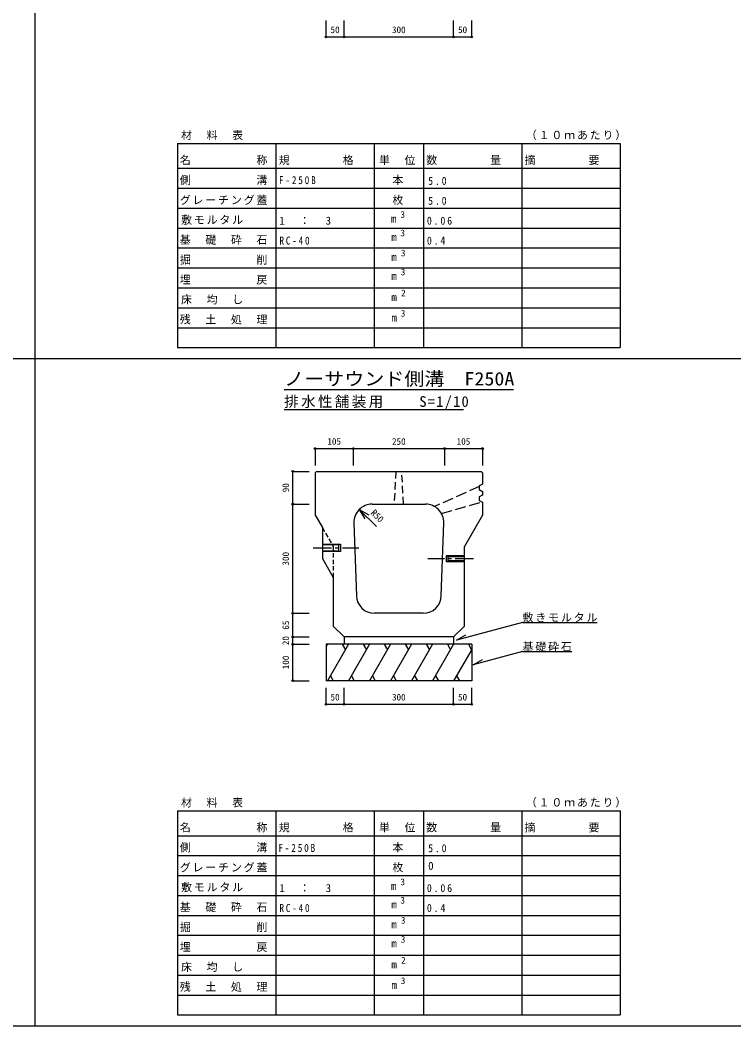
# Model space of a CAD drawing. Units: millimetres at full size, sheet at 1:10. Extents: x -5543 to 2457, y -2748 to 2952.
# Drawn here: x -3583 to -1623, y -2748 to 15 of the extents above; entities that cross this region are included whole.
import ezdxf
from ezdxf.enums import TextEntityAlignment as Align

# ---------------------------------------------------------------- set-up
doc = ezdxf.new("R2010")
doc.units = ezdxf.units.MM
doc.header["$LTSCALE"] = 10
doc.header["$PDMODE"] = 32
doc.header["$PDSIZE"] = 5
for name, pattern in [('CHAIN1', [8, 5, -1, 1, -1]), ('DASHED1', [1.8, 1.2, -0.6]), ('DASHED2', [3, 2, -1]), ('DASHED3', [4, 3, -1]), ('DOUBLE_CHAIN2', [12.8, 9, -1, 0.6, -0.6, 0.6, -1])]:
    doc.linetypes.add(name, pattern=pattern)
doc.layers.add('0-0_通り芯', color=7, linetype='Continuous')
doc.styles.add('ＭＳ ゴシック', font='')
doc.styles.get('ＭＳ ゴシック').set_extended_font_data('MS Gothic')

msp = doc.modelspace()

# ---------------------------------------------------------------- linework, layer by layer
at = {"layer": '0-0_通り芯', "color": 2}
for p, q in [((-3542.58, 2951.85), (-3542.58, -2748.15)), ((-5542.58, -2748.15), (2457.42, -2748.15))]:
    msp.add_line(p, q, dxfattribs=at)
at = {"layer": '0-0_通り芯', "color": 4}
for p, q in [((-2742.58, -31.48), (-2742.58, 13.52)), ((-2692.58, -31.48), (-2692.58, 13.52)), ((-2392.58, -31.48), (-2392.58, 13.52)), ((-2342.58, -31.48), (-2342.58, 13.52)), ((-2742.58, -31.48), (-2692.58, -31.48)), ((-2692.58, -31.48), (-2392.58, -31.48)), ((-2392.58, -31.48), (-2342.58, -31.48)), ((-5542.58, -914.82), (2457.42, -914.82)), ((-2772.58, -1162.3), (-2667.58, -1162.3)), ((-2772.58, -1162.3), (-2772.58, -1208.81)), ((-2667.58, -1162.3), (-2667.58, -1208.81)), ((-2667.58, -1162.3), (-2417.58, -1162.3)), ((-2417.58, -1162.3), (-2417.58, -1208.81)), ((-2417.58, -1162.3), (-2312.58, -1162.3)), ((-2312.58, -1162.3), (-2312.58, -1208.81)), ((-2833.58, -1314.82), (-2833.58, -1224.82)), ((-2833.58, -1224.82), (-2788.58, -1224.82)), ((-2833.58, -1614.82), (-2833.58, -1314.82)), ((-2833.58, -1314.82), (-2788.58, -1314.82)), ((-2651.24, -1329.46), (-2625.26, -1344.46)), ((-2651.24, -1329.46), (-2636.24, -1355.44)), ((-2604.24, -1376.47), (-2651.24, -1329.46)), ((-2833.58, -1679.82), (-2833.58, -1614.82)), ((-2833.58, -1614.82), (-2788.58, -1614.82)), ((-2833.58, -1699.82), (-2833.58, -1679.82)), ((-2833.58, -1679.82), (-2788.58, -1679.82)), ((-2833.58, -1799.82), (-2833.58, -1699.82)), ((-2833.58, -1699.82), (-2788.58, -1699.82)), ((-2833.58, -1799.82), (-2788.58, -1799.82)), ((-2742.58, -1864.82), (-2742.58, -1819.82)), ((-2692.58, -1864.82), (-2692.58, -1819.82)), ((-2392.58, -1864.82), (-2392.58, -1819.82)), ((-2342.58, -1864.82), (-2342.58, -1819.82)), ((-2742.58, -1864.82), (-2692.58, -1864.82)), ((-2692.58, -1864.82), (-2392.58, -1864.82)), ((-2392.58, -1864.82), (-2342.58, -1864.82))]:
    msp.add_line(p, q, dxfattribs=at)
at = {"layer": '0-0_通り芯'}
for p, q in [((-3150.08, -323.94), (-1935.08, -323.94)), ((-3150.08, -323.94), (-3150.08, -447.06)), ((-2880.08, -323.94), (-2880.08, -447.06)), ((-2610.08, -323.94), (-2610.08, -447.06)), ((-2475.08, -323.94), (-2475.08, -447.06)), ((-2205.08, -323.94), (-2205.08, -447.06)), ((-1935.08, -323.94), (-1935.08, -447.06)), ((-3150.08, -392.34), (-1935.08, -392.34)), ((-3150.08, -447.06), (-1935.08, -447.06)), ((-3150.08, -447.06), (-3150.08, -884.82)), ((-2880.08, -447.06), (-2880.08, -884.82)), ((-2610.08, -447.06), (-2610.08, -884.82)), ((-2475.08, -447.06), (-2475.08, -884.82)), ((-2205.08, -447.06), (-2205.08, -884.82)), ((-1935.08, -447.06), (-1935.08, -884.82)), ((-3150.08, -501.78), (-1935.08, -501.78)), ((-3150.08, -556.5), (-1935.08, -556.5)), ((-3150.08, -611.22), (-1935.08, -611.22)), ((-3150.08, -665.94), (-1935.08, -665.94)), ((-3150.08, -720.66), (-1935.08, -720.66)), ((-3150.08, -775.38), (-1935.08, -775.38)), ((-3150.08, -830.1), (-1935.08, -830.1)), ((-3150.08, -884.82), (-1935.08, -884.82)), ((-3064.58, -884.82), (-2155.58, -884.82)), ((-2857.58, -999.82), (-2227.58, -999.82)), ((-2857.58, -1054.82), (-2365.08, -1054.82)), ((-2202.81, -1640.04), (-2384.32, -1688.68)), ((-2202.81, -1640.04), (-1997.81, -1640.04)), ((-2692.58, -1679.82), (-2692.58, -1699.82)), ((-2392.58, -1679.82), (-2392.58, -1699.82)), ((-2384.32, -1688.68), (-2358.34, -1673.68)), ((-2742.58, -1699.82), (-2742.58, -1799.82)), ((-2342.58, -1699.82), (-2742.58, -1699.82)), ((-2738.53, -1699.82), (-2742.58, -1706.83)), ((-2680.8, -1699.82), (-2738.53, -1799.82)), ((-2698.1, -1699.82), (-2689.45, -1714.8)), ((-2623.06, -1699.82), (-2680.8, -1799.82)), ((-2640.37, -1699.82), (-2631.71, -1714.8)), ((-2565.33, -1699.82), (-2623.06, -1799.82)), ((-2582.63, -1699.82), (-2573.98, -1714.8)), ((-2507.59, -1699.82), (-2565.33, -1799.82)), ((-2524.9, -1699.82), (-2516.24, -1714.8)), ((-2449.86, -1699.82), (-2507.59, -1799.82)), ((-2467.16, -1699.82), (-2458.51, -1714.8)), ((-2392.12, -1699.82), (-2449.86, -1799.82)), ((-2409.43, -1699.82), (-2400.77, -1714.8)), ((-2351.69, -1699.82), (-2343.04, -1714.8)), ((-2342.58, -1699.82), (-2342.58, -1799.82)), ((-2342.58, -1714.01), (-2392.12, -1799.82)), ((-2202.81, -1719.85), (-2067.81, -1719.85)), ((-2730.61, -1786.1), (-2722.69, -1799.82)), ((-2672.88, -1786.1), (-2664.96, -1799.82)), ((-2615.14, -1786.1), (-2607.22, -1799.82)), ((-2557.41, -1786.1), (-2549.49, -1799.82)), ((-2499.67, -1786.1), (-2491.75, -1799.82)), ((-2441.94, -1786.1), (-2434.02, -1799.82)), ((-2384.2, -1786.1), (-2376.28, -1799.82)), ((-2342.58, -1799.82), (-2742.58, -1799.82)), ((-3150.08, -2157.27), (-1935.08, -2157.27)), ((-3150.08, -2157.27), (-3150.08, -2280.39)), ((-2880.08, -2157.27), (-2880.08, -2280.39)), ((-2610.08, -2157.27), (-2610.08, -2280.39)), ((-2475.08, -2157.27), (-2475.08, -2280.39)), ((-2205.08, -2157.27), (-2205.08, -2280.39)), ((-1935.08, -2157.27), (-1935.08, -2280.39)), ((-3150.08, -2225.67), (-1935.08, -2225.67)), ((-3150.08, -2280.39), (-1935.08, -2280.39)), ((-3150.08, -2280.39), (-3150.08, -2718.15)), ((-2880.08, -2280.39), (-2880.08, -2718.15)), ((-2610.08, -2280.39), (-2610.08, -2718.15)), ((-2475.08, -2280.39), (-2475.08, -2718.15)), ((-2205.08, -2280.39), (-2205.08, -2718.15)), ((-1935.08, -2280.39), (-1935.08, -2718.15)), ((-3150.08, -2335.11), (-1935.08, -2335.11)), ((-3150.08, -2389.83), (-1935.08, -2389.83)), ((-3150.08, -2444.55), (-1935.08, -2444.55)), ((-3150.08, -2499.27), (-1935.08, -2499.27)), ((-3150.08, -2553.99), (-1935.08, -2553.99)), ((-3150.08, -2608.71), (-1935.08, -2608.71)), ((-3150.08, -2663.43), (-1935.08, -2663.43)), ((-3150.08, -2718.15), (-1935.08, -2718.15)), ((-3064.58, -2718.15), (-2155.58, -2718.15))]:
    msp.add_line(p, q, dxfattribs=at)
at = {"layer": '0-0_通り芯', "color": 4, "linetype": 'DOUBLE_CHAIN2'}
msp.add_line((-5542.58, -914.82), (2457.42, -914.82), dxfattribs=at)
at = {"layer": '0-0_通り芯', "color": 3}
for p, q in [((-2772.58, -1228.82), (-2768.58, -1224.82)), ((-2768.58, -1224.82), (-2316.58, -1224.82)), ((-2312.58, -1228.82), (-2316.58, -1224.82)), ((-2312.58, -1228.82), (-2312.58, -1259.82)), ((-2312.58, -1279.82), (-2312.58, -1289.82)), ((-2615.89, -1314.82), (-2469.28, -1314.82)), ((-2312.58, -1344.82), (-2362.58, -1431.42)), ((-2752.58, -1379.46), (-2752.58, -1464.46)), ((-2665.86, -1366.48), (-2659.19, -1566.48)), ((-2425.97, -1566.48), (-2419.3, -1366.48)), ((-2362.58, -1649.82), (-2362.58, -1431.42)), ((-2752.58, -1464.46), (-2722.58, -1516.42)), ((-2722.58, -1516.42), (-2722.58, -1649.82)), ((-2475.94, -1614.82), (-2609.22, -1614.82)), ((-2692.58, -1679.82), (-2722.58, -1649.82)), ((-2392.58, -1679.82), (-2362.58, -1649.82)), ((-2392.58, -1679.82), (-2692.58, -1679.82))]:
    msp.add_line(p, q, dxfattribs=at)
at = {"layer": '0-0_通り芯', "color": 3, "linetype": 'DASHED2'}
for p, q in [((-2550.58, -1224.82), (-2555.58, -1314.82)), ((-2529.58, -1314.82), (-2534.58, -1224.82))]:
    msp.add_line(p, q, dxfattribs=at)
at = {"layer": '0-0_通り芯', "color": 3, "linetype": 'DASHED3'}
for p, q in [((-2321.58, -1266.41), (-2444.78, -1321.42)), ((-2425.67, -1340.98), (-2314.67, -1308.66))]:
    msp.add_line(p, q, dxfattribs=at)
at = {"layer": '0-0_通り芯', "color": 3, "linetype": 'DASHED1'}
for p, q in [((-2752.58, -1379.46), (-2722.58, -1431.42)), ((-2722.58, -1431.42), (-2722.58, -1516.42))]:
    msp.add_line(p, q, dxfattribs=at)
at = {"layer": '0-0_通り芯', "linetype": 'CHAIN1'}
for p, q in [((-2777.58, -1434.82), (-2652.58, -1434.82)), ((-2337.58, -1464.82), (-2462.58, -1464.82))]:
    msp.add_line(p, q, dxfattribs=at)
at = {"layer": '0-0_通り芯', "color": 3}
for points in [[(-2772.58, -1228.82), (-2772.58, -1344.82), (-2752.58, -1379.46)], [(-2312.58, -1259.82), (-2321.58, -1264.82), (-2321.58, -1274.82), (-2312.58, -1279.82)], [(-2312.58, -1289.82), (-2321.58, -1294.82), (-2321.58, -1304.82), (-2312.58, -1309.82), (-2312.58, -1344.82)]]:
    msp.add_lwpolyline(points, dxfattribs=at)
at = {"layer": '0-0_通り芯'}
for points in [[(-2752.58, -1424.82), (-2702.58, -1424.82), (-2702.58, -1444.82), (-2752.58, -1444.82)], [(-2752.58, -1442.82), (-2707.58, -1442.82), (-2707.58, -1426.82), (-2752.58, -1426.82)], [(-2362.58, -1456.82), (-2412.58, -1456.82), (-2412.58, -1472.82), (-2362.58, -1472.82)], [(-2362.58, -1470.82), (-2407.58, -1470.82), (-2407.58, -1458.82), (-2362.58, -1458.82)], [(-2202.81, -1719.85), (-2338.69, -1756.26), (-2312.71, -1741.26)]]:
    msp.add_lwpolyline(points, dxfattribs=at)
at = {"layer": '0-0_通り芯', "color": 3}
for centre, start, end in [((-2615.89, -1364.82), 90, 181.90915), ((-2469.28, -1364.82), 358.09085, 90), ((-2609.22, -1564.82), 181.90915, 270), ((-2475.94, -1564.82), 270, 358.09085)]:
    msp.add_arc(centre, 50, start, end, dxfattribs=at)
at = {"layer": '0-0_通り芯', "color": 4}
for p in [(-2742.58, -31.48), (-2692.58, -31.48), (-2392.58, -31.48), (-2342.58, -31.48), (-2772.58, -1162.3), (-2667.58, -1162.3), (-2417.58, -1162.3), (-2312.58, -1162.3), (-2833.58, -1224.82), (-2833.58, -1314.82), (-2833.58, -1614.82), (-2833.58, -1679.82), (-2833.58, -1699.82), (-2833.58, -1799.82), (-2742.58, -1864.82), (-2692.58, -1864.82), (-2392.58, -1864.82), (-2342.58, -1864.82)]:
    msp.add_point(p, dxfattribs=at)

# ---------------------------------------------------------------- texts
at = {"layer": '0-0_通り芯', "color": 4, "style": 'ＭＳ ゴシック'}
for s, p in [('50', (-2730.08, -26.48)), ('300', (-2561.33, -26.48)), ('50', (-2380.08, -26.48)), ('3', (-2538.06, -533.88)), ('3', (-2538.06, -584.49)), ('3', (-2536.89, -639.56)), ('3', (-2537.16, -691.81)), ('2', (-2536.26, -749.34)), ('3', (-2537.16, -805.43)), ('105', (-2738.83, -1157.3)), ('250', (-2561.33, -1157.3)), ('105', (-2383.83, -1157.3)), ('50', (-2730.08, -1859.82)), ('300', (-2561.33, -1859.82)), ('50', (-2380.08, -1859.82)), ('3', (-2538.06, -2367.21)), ('3', (-2538.06, -2417.83)), ('3', (-2536.89, -2472.89)), ('3', (-2537.16, -2525.15)), ('2', (-2536.26, -2582.67)), ('3', (-2537.16, -2638.76))]:
    msp.add_text(s, height=18.33, dxfattribs=at).set_placement(p, align=Align.BOTTOM_LEFT)
at = {"layer": '0-0_通り芯', "style": 'ＭＳ ゴシック'}
for s, p in [('m', (-2564.16, -548.24)), ('m', (-2563.26, -598.86)), ('m', (-2563.26, -653.58)), ('m', (-2563.26, -705.56)), ('m', (-2563.17, -763.7)), ('m', (-2562.99, -819.79)), ('0', (-2462.08, -2326.17)), ('m', (-2564.16, -2381.58)), ('m', (-2563.26, -2432.19)), ('m', (-2563.26, -2486.91)), ('m', (-2563.26, -2538.9)), ('m', (-2563.17, -2597.04)), ('m', (-2562.99, -2653.12))]:
    msp.add_text(s, height=21.99, dxfattribs=at).set_placement(p, align=Align.BOTTOM_LEFT)
at = {"layer": '0-0_通り芯', "color": 3, "style": 'ＭＳ ゴシック', "width": 1.1}
msp.add_text('ノーサウンド側溝\u3000F250A', height=36.66, dxfattribs=at).set_placement((-2857.58, -999.82), align=Align.BOTTOM_LEFT)
at = {"layer": '0-0_通り芯', "color": 4, "style": 'ＭＳ ゴシック'}
for s, rotation, p in [('90', 90, (-2838.58, -1282.32)), ('R50', 315, (-2625.26, -1344.46)), ('300', 90, (-2838.58, -1483.57)), ('65', 90, (-2838.58, -1659.82)), ('20', 90, (-2838.58, -1702.32)), ('100', 90, (-2838.58, -1768.57))]:
    msp.add_text(s, height=18.33, rotation=rotation, dxfattribs=at).set_placement(p, align=Align.BOTTOM_LEFT)
at = {"layer": '0-0_通り芯', "attachment_point": 7, "style": 'ＭＳ ゴシック'}
for s, insert, char_height in [('\\T1.17;材\u3000料\u3000表', (-3140.58, -315), 21.99), ('\\T1.17;（１０ｍあたり）', (-2193.83, -315), 21.99), ('\\T1.17;名\u3000\u3000\u3000\u3000\u3000称', (-3144.08, -383.4), 21.99), ('\\T1.17;規\u3000\u3000\u3000\u3000格', (-2872.33, -383.4), 21.99), ('\\T1.17;単\u3000位', (-2597.08, -383.4), 21.99), ('\\T1.17;数\u3000\u3000\u3000\u3000量', (-2467.33, -383.4), 21.99), ('\\T1.17;摘\u3000\u3000\u3000\u3000要', (-2197.33, -383.4), 21.99), ('\\T1.17;側\u3000\u3000\u3000\u3000\u3000溝', (-3144.08, -438.12), 21.99), ('\\T1.39;\\W0.85;F-250B', (-2871.84, -436.16), 21.99), ('\\T1.17;\u3000本', (-2595.33, -438.12), 21.99), ('\\T1.38;\\W0.9;5.0', (-2462.08, -438.12), 21.99), ('\\T1.17;グレーチング蓋', (-3144.08, -492.84), 21.99), ('\\T1.17;\u3000枚', (-2595.33, -492.84), 21.99), ('\\T1.38;\\W0.9;5.0', (-2462.08, -492.84), 21.99), ('\\T1.17;敷モルタル', (-3140.58, -547.56), 21.99), ('\\T1.21;1\u3000：\u30003', (-2870.58, -547.56), 21.99), ('\\T1.38;\\W0.9;0.06', (-2465.58, -547.56), 21.99), ('\\T1.17;基\u3000礎\u3000砕\u3000石', (-3144.08, -602.28), 21.99), ('\\T1.38;\\W0.85;RC-40', (-2870.58, -602.28), 21.99), ('\\T1.38;\\W0.9;0.4', (-2465.58, -602.28), 21.99), ('\\T1.17;掘\u3000\u3000\u3000\u3000\u3000削', (-3144.08, -657), 21.99), ('\\T1.17;埋\u3000\u3000\u3000\u3000\u3000戻', (-3144.08, -711.72), 21.99), ('\\T1.17;床\u3000均\u3000し', (-3140.58, -766.44), 21.99), ('\\T1.17;残\u3000土\u3000処\u3000理', (-3144.08, -821.16), 21.99), ('\\T1.16;排水性舗装用\u3000\u3000S=1/10', (-2857.58, -1054.82), 29.33), ('\\T1.17;敷きモルタル', (-2202.81, -1640.04), 21.99), ('\\T1.17;基礎砕石', (-2202.81, -1719.85), 21.99), ('\\T1.17;材\u3000料\u3000表', (-3140.58, -2148.33), 21.99), ('\\T1.17;（１０ｍあたり）', (-2193.83, -2148.33), 21.99), ('\\T1.17;名\u3000\u3000\u3000\u3000\u3000称', (-3144.08, -2216.73), 21.99), ('\\T1.17;規\u3000\u3000\u3000\u3000格', (-2872.33, -2216.73), 21.99), ('\\T1.17;単\u3000位', (-2597.08, -2216.73), 21.99), ('\\T1.17;数\u3000\u3000\u3000\u3000量', (-2467.33, -2216.73), 21.99), ('\\T1.17;摘\u3000\u3000\u3000\u3000要', (-2197.33, -2216.73), 21.99), ('\\T1.17;側\u3000\u3000\u3000\u3000\u3000溝', (-3144.08, -2271.45), 21.99), ('\\T1.39;\\W0.85;F-250B', (-2873.33, -2270.66), 21.99), ('\\T1.17;\u3000本', (-2595.33, -2271.45), 21.99), ('\\T1.38;\\W0.9;5.0', (-2462.08, -2271.45), 21.99), ('\\T1.17;グレーチング蓋', (-3144.08, -2326.17), 21.99), ('\\T1.17;\u3000枚', (-2595.33, -2326.17), 21.99), ('\\T1.17;敷モルタル', (-3140.58, -2380.89), 21.99), ('\\T1.21;1\u3000：\u30003', (-2870.58, -2380.89), 21.99), ('\\T1.38;\\W0.9;0.06', (-2465.58, -2380.89), 21.99), ('\\T1.17;基\u3000礎\u3000砕\u3000石', (-3144.08, -2435.61), 21.99), ('\\T1.38;\\W0.85;RC-40', (-2870.58, -2435.61), 21.99), ('\\T1.38;\\W0.9;0.4', (-2465.58, -2435.61), 21.99), ('\\T1.17;掘\u3000\u3000\u3000\u3000\u3000削', (-3144.08, -2490.33), 21.99), ('\\T1.17;埋\u3000\u3000\u3000\u3000\u3000戻', (-3144.08, -2545.05), 21.99), ('\\T1.17;床\u3000均\u3000し', (-3140.58, -2599.77), 21.99), ('\\T1.17;残\u3000土\u3000処\u3000理', (-3144.08, -2654.49), 21.99)]:
    msp.add_mtext(s, dxfattribs=dict(at, insert=insert, char_height=char_height))

doc.saveas('drawing.dxf')
